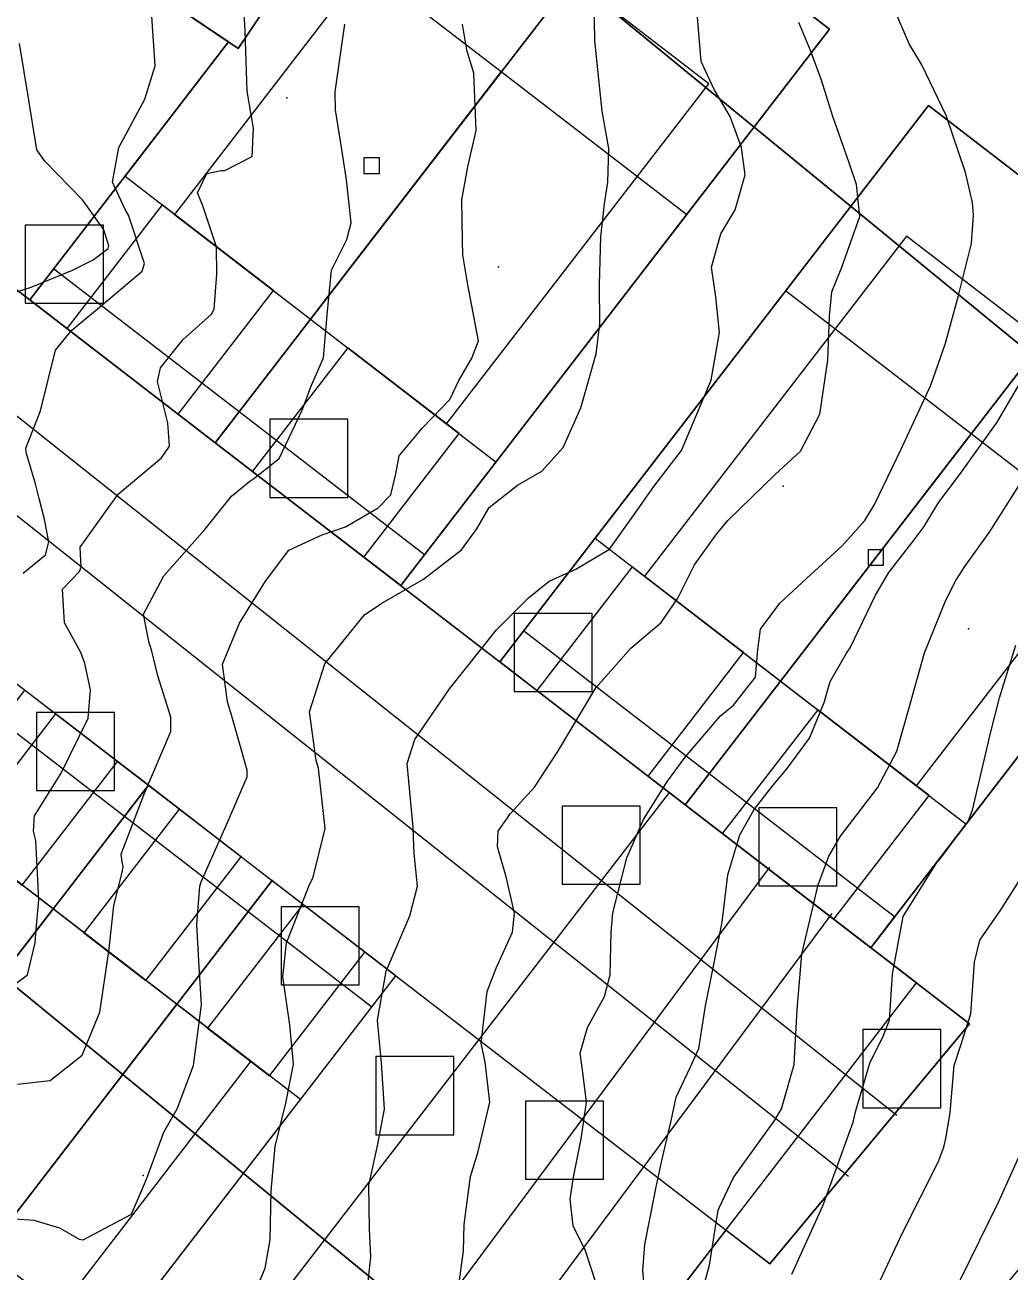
# Model space of a CAD drawing. Header units: feet. Extents: x 1313198 to 1317500, y 385000 to 389511.
# Drawn here: x 1316521.5 to 1316647.7, y 385939.7 to 386099.5 of the extents above; entities that cross this region are included whole.
import ezdxf

# ---------------------------------------------------------------- set-up
doc = ezdxf.new("R2010")
doc.units = ezdxf.units.FT
for name, color, linetype in [('A-BLDG-OTLN', 3, 'CONTINUOUS'), ('C-MISC', 7, 'CONTINUOUS'), ('C-PROP', 6, 'CONTINUOUS'), ('C-PVMT', 8, 'CONTINUOUS'), ('C-SWM', 92, 'CONTINUOUS'), ('C-TOPO-MAJR', 32, 'CONTINUOUS'), ('C-TOPO-SPOT', 7, 'CONTINUOUS'), ('C-UTIL', 4, 'CONTINUOUS'), ('L-PLNT-TREE', 90, 'CONTINUOUS')]:
    doc.layers.add(name, color=color, linetype=linetype)

msp = doc.modelspace()

# ---------------------------------------------------------------- linework, layer by layer
at = {"layer": 'A-BLDG-OTLN'}
for points in [[(1316534.36, 386080.11), (1316558.12, 386061.8), (1316582.54, 386093.48), (1316559.02, 386111.6), (1316548.87, 386096.47), (1316547.62, 386097.31), (1316534.36, 386080.11)], [(1316558.12, 386061.8), (1316581.89, 386043.48), (1316606.3, 386075.17), (1316582.54, 386093.48), (1316558.12, 386061.8)], [(1316594.56, 386033.73), (1316618.33, 386015.41), (1316642.74, 386047.09), (1316618.97, 386065.4), (1316594.56, 386033.73)], [(1316618.33, 386015.41), (1316642.09, 385997.1), (1316666.5, 386028.78), (1316642.74, 386047.09), (1316618.33, 386015.41)], [(1316484.88, 385966.74), (1316500.72, 385954.53), (1316525.14, 385986.22), (1316509.29, 385998.43), (1316484.88, 385966.74)], [(1316500.72, 385954.53), (1316516.57, 385942.32), (1316540.98, 385974.01), (1316525.14, 385986.22), (1316500.72, 385954.53)], [(1316516.57, 385942.32), (1316532.41, 385930.12), (1316556.82, 385961.81), (1316540.98, 385974.01), (1316516.57, 385942.32)]]:
    msp.add_lwpolyline(points, close=True, dxfattribs=at)
at = {"layer": 'C-MISC'}
for points in [[(1316794.46, 386115.1), (1316560, 386310.1), (1316539.26, 386268.12), (1316516.3, 386227.32), (1316491.17, 386187.81), (1316707.5, 386010.53), (1316794.46, 386115.1)], [(1316629.56, 385916.83), (1316707.5, 386010.53), (1316491.17, 386187.81), (1316465.86, 386152.24), (1316438.8, 386117.99), (1316401.74, 386073.43), (1316614.69, 385898.95), (1316629.56, 385916.83)], [(1316401.74, 386073.43), (1316308.7, 385961.57), (1316521.65, 385787.08), (1316592.19, 385871.9), (1316614.69, 385898.95), (1316401.74, 386073.43)]]:
    msp.add_lwpolyline(points, close=True, dxfattribs=at)
at = {"layer": 'C-PROP'}
for points in [[(1316465.86, 386152.24), (1316548.87, 386096.47), (1316562.25, 386116.4), (1316479.78, 386171.8), (1316465.86, 386152.24)], [(1316522.16, 386064.27), (1316545.92, 386045.96), (1316600.85, 386117.24), (1316577.08, 386135.55), (1316561.74, 386115.65), (1316548.87, 386096.47), (1316547.62, 386097.31), (1316522.16, 386064.27)], [(1316540.7, 386075.22), (1316575.55, 386048.37), (1316609.12, 386091.93), (1316574.27, 386118.79), (1316540.7, 386075.22)], [(1316545.92, 386045.96), (1316569.69, 386027.65), (1316624.61, 386098.93), (1316600.85, 386117.24), (1316545.92, 386045.96)], [(1316582.35, 386017.89), (1316606.12, 385999.57), (1316661.05, 386070.86), (1316637.29, 386089.17), (1316582.35, 386017.89)], [(1316564.94, 386080.47), (1316566.94, 386080.47), (1316566.94, 386082.47), (1316564.94, 386082.47), (1316564.94, 386080.47)], [(1316600.89, 386028.84), (1316635.75, 386001.98), (1316669.32, 386045.55), (1316634.46, 386072.41), (1316600.89, 386028.84)], [(1316606.12, 385999.57), (1316629.89, 385981.26), (1316684.81, 386052.55), (1316661.05, 386070.86), (1316606.12, 385999.57)], [(1316629.53, 386030.25), (1316631.53, 386030.25), (1316631.53, 386032.25), (1316629.53, 386032.25), (1316629.53, 386030.25)], [(1316450.38, 385974.39), (1316516.92, 385923.12), (1316550.49, 385966.68), (1316483.95, 386017.95), (1316450.38, 385974.39)], [(1316466.57, 385942.97), (1316482.41, 385930.77), (1316537.35, 386002.06), (1316521.5, 386014.27), (1316466.57, 385942.97)], [(1316482.41, 385930.77), (1316498.26, 385918.56), (1316553.19, 385989.85), (1316552.93, 385990.05), (1316537.35, 386002.06), (1316482.41, 385930.77)], [(1316498.26, 385918.56), (1316514.1, 385906.35), (1316569.03, 385977.65), (1316553.53, 385989.58), (1316553.19, 385989.85), (1316498.26, 385918.56)]]:
    msp.add_lwpolyline(points, close=True, dxfattribs=at)
at = {"layer": 'C-PVMT'}
for points in [[(1316418.52, 386093.61), (1316616.93, 385940.74), (1316642.53, 385971.52), (1316443.96, 386124.52), (1316438.8, 386117.99), (1316418.52, 386093.61)], [(1316526.91, 386060.61), (1316541.18, 386049.62), (1316553.37, 386065.46), (1316539.11, 386076.44), (1316526.91, 386060.61)], [(1316522.16, 386064.27), (1316545.92, 386045.96), (1316548.96, 386049.91), (1316525.2, 386068.22), (1316522.16, 386064.27)], [(1316550.68, 386042.3), (1316564.94, 386031.31), (1316577.14, 386047.14), (1316562.88, 386058.13), (1316550.68, 386042.3)], [(1316545.92, 386045.96), (1316569.69, 386027.65), (1316572.73, 386031.6), (1316548.96, 386049.91), (1316545.92, 386045.96)], [(1316587.1, 386014.23), (1316601.36, 386003.24), (1316613.57, 386019.07), (1316599.31, 386030.06), (1316587.1, 386014.23)], [(1316582.35, 386017.89), (1316606.12, 385999.57), (1316609.17, 386003.52), (1316585.39, 386021.84), (1316582.35, 386017.89)], [(1316518.45, 386010.31), (1316534.3, 385998.1), (1316537.35, 386002.06), (1316521.5, 386014.27), (1316518.45, 386010.31)], [(1316513.26, 385995.37), (1316521.18, 385989.27), (1316533.38, 386005.11), (1316525.97, 386010.82), (1316525.46, 386011.22), (1316513.26, 385995.37)], [(1316610.88, 385995.91), (1316625.13, 385984.92), (1316637.34, 386000.76), (1316623.08, 386011.75), (1316610.88, 385995.91)], [(1316606.12, 385999.57), (1316629.89, 385981.26), (1316632.93, 385985.21), (1316609.17, 386003.52), (1316606.12, 385999.57)], [(1316534.3, 385998.1), (1316550.14, 385985.89), (1316553.19, 385989.85), (1316552.93, 385990.05), (1316537.35, 386002.06), (1316534.3, 385998.1)], [(1316439.25, 385787.28), (1316469.75, 385763.78), (1316495.41, 385794.63), (1316635.73, 385976.75), (1316604.05, 386001.16), (1316439.25, 385787.28)], [(1316529.1, 385983.17), (1316537.02, 385977.06), (1316549.23, 385992.9), (1316545.62, 385995.68), (1316541.31, 385999.01), (1316529.1, 385983.17)], [(1316550.14, 385985.89), (1316565.98, 385973.69), (1316569.03, 385977.65), (1316553.53, 385989.58), (1316553.19, 385989.85), (1316550.14, 385985.89)], [(1316544.94, 385970.96), (1316552.87, 385964.85), (1316565.07, 385980.7), (1316557.15, 385986.8), (1316544.94, 385970.96)]]:
    msp.add_lwpolyline(points, close=True, dxfattribs=at)
at = {"layer": 'C-SWM'}
for points in [[(1316600.85, 386117.24), (1316624.61, 386098.93), (1316569.69, 386027.65), (1316545.92, 386045.96), (1316522.16, 386064.27), (1316547.62, 386097.31), (1316465.86, 386152.24)], [(1316443.96, 386124.52), (1316585.96, 386015.1), (1316582.35, 386017.89), (1316637.29, 386089.17), (1316684.81, 386052.55), (1316629.89, 385981.26), (1316626.26, 385984.06), (1316642.53, 385971.52), (1316616.93, 385940.74), (1316611.32, 385945.06), (1316495.41, 385794.63), (1316469.75, 385763.78), (1316439.25, 385787.28), (1316456.7, 385773.83), (1316397.14, 385696.53), (1316397.14, 385696.53), (1316426.37, 385672.52), (1316521.65, 385787.08), (1316592.19, 385871.9), (1316614.69, 385898.95), (1316629.56, 385916.83), (1316707.5, 386010.53), (1316794.46, 386115.1)]]:
    msp.add_lwpolyline(points, dxfattribs=at)
at = {"layer": 'C-TOPO-MAJR'}
for points in [[(1316519.38, 385975.94), (1316521.86, 385977.76), (1316522.85, 385981.9), (1316522.95, 385983.13), (1316523.33, 385987.4), (1316522.92, 385994.99), (1316522.62, 385996.2), (1316522.77, 385998.14), (1316526.2, 386003.6), (1316529.63, 386010.67), (1316529.95, 386014.31), (1316529.23, 386017.67), (1316528.7, 386019.08), (1316526.61, 386022.87), (1316526.34, 386027.2), (1316528.55, 386029.44), (1316528.73, 386030.01), (1316528.62, 386032.58), (1316533.5, 386039.35), (1316539.02, 386044.04), (1316540.06, 386045.5), (1316539.86, 386048.51), (1316538.54, 386053.79), (1316538.9, 386055.56), (1316541.76, 386059.16), (1316545.42, 386062.44), (1316545.76, 386063.09), (1316546.14, 386067.54), (1316546.07, 386071.06), (1316544.33, 386076.29), (1316543.66, 386077.98), (1316544.84, 386080.46), (1316546.66, 386080.82), (1316547.14, 386080.85), (1316550.63, 386082.62), (1316550.81, 386086.28), (1316550.02, 386090.99), (1316549.76, 386098.68), (1316549.32, 386106.55)], [(1316550.43, 385935.71), (1316552.33, 385940.2), (1316552.95, 385943.81), (1316553.06, 385950.12), (1316553.58, 385955.79), (1316554.97, 385961.32), (1316555.92, 385966.33), (1316555.48, 385971.38), (1316554.58, 385977.52), (1316555.05, 385981.9), (1316557.96, 385989.24), (1316558.46, 385990.28), (1316559.98, 385996.54), (1316559.13, 386004.26), (1316558.85, 386005.26), (1316558, 386011.49), (1316559.95, 386017.63), (1316565.04, 386023.89), (1316567.24, 386025.38), (1316572.6, 386028.46), (1316577.45, 386032.23), (1316579.42, 386034.94), (1316581.01, 386037.64), (1316584.61, 386040.53), (1316587.76, 386042.33), (1316590.47, 386045.34), (1316592.74, 386050.43), (1316594.7, 386057.35), (1316595.18, 386061.21), (1316595.14, 386066.24), (1316595.29, 386072.32), (1316595.78, 386076.57), (1316596.19, 386079.36), (1316596.31, 386083.66), (1316595.49, 386088.45), (1316594.55, 386097.45), (1316594.45, 386102.61)], [(1316521.31, 386029.24), (1316524.18, 386031.6), (1316524.62, 386033.25), (1316524, 386036.32), (1316523.36, 386038.82), (1316522.9, 386040.7), (1316521.68, 386044.72), (1316521.66, 386045.26), (1316523.53, 386050.04), (1316525.46, 386057.83), (1316527.56, 386060.36), (1316528.84, 386061.44), (1316530.8, 386063.09), (1316536.57, 386067.94), (1316536.84, 386068.93), (1316534.81, 386075.11), (1316534.39, 386075.85), (1316532.76, 386079.33), (1316533.55, 386083.77), (1316536.92, 386089.96), (1316538.21, 386094.23), (1316537.79, 386100.6)], [(1316565.34, 385936.86), (1316565.84, 385941.66), (1316565.66, 385945.23), (1316565.61, 385950.77), (1316566.76, 385956.08), (1316567.59, 385960.55), (1316567.23, 385966.52), (1316566.72, 385971.97), (1316567.82, 385978.27), (1316570.82, 385985.35), (1316571.81, 385989.13), (1316571.41, 385993.31), (1316571.35, 385994.25), (1316571.27, 385996.68), (1316570.51, 386004.84), (1316571.46, 386007.95), (1316575.92, 386014.41), (1316581.92, 386022), (1316586.03, 386026.08), (1316588.68, 386028.21), (1316592.09, 386029.74), (1316596.42, 386032.3), (1316599.47, 386036.64), (1316602.1, 386040.33), (1316605.63, 386044.97), (1316609.42, 386053.97), (1316610.49, 386060.06), (1316610.05, 386064.66), (1316609.5, 386068.44), (1316610.66, 386072.73), (1316612.52, 386075.79), (1316613.78, 386080.29), (1316613.31, 386083.8), (1316611.89, 386087.77), (1316609.81, 386091.21), (1316608.17, 386094.79), (1316607.68, 386100.5)], [(1316594.69, 385938.24), (1316593.32, 385942.43), (1316591.74, 385945.61), (1316591.39, 385949.04), (1316591.79, 385951.84), (1316592.77, 385956.75), (1316593.47, 385961.46), (1316592.96, 385965.59), (1316592.66, 385967.75), (1316593.61, 385971.05), (1316595.76, 385975.01), (1316596.48, 385977.78), (1316596.61, 385983.25), (1316596.85, 385985.71), (1316598.63, 385992.75), (1316600.75, 385997.68), (1316603.83, 386002.6), (1316606.1, 386005.66), (1316610.64, 386010.97), (1316612.3, 386012.34), (1316615.12, 386015.9), (1316615.42, 386019.47), (1316615.77, 386022.09), (1316618.25, 386025.38), (1316621.65, 386028.57), (1316626.22, 386032.75), (1316629.12, 386035.98), (1316630.35, 386038.03), (1316633.73, 386045.06), (1316637.59, 386053.35), (1316639.43, 386058.73), (1316641.11, 386064.83), (1316642.78, 386071.48), (1316643.02, 386075.1), (1316642.89, 386076.75), (1316642.02, 386080.58), (1316639.54, 386087.87), (1316636.41, 386094.39), (1316634.8, 386097.08), (1316633.1, 386101.02)], [(1316517.09, 385946.73), (1316522.67, 385946.34), (1316525.96, 385945.38), (1316528.49, 385943.91), (1316529.02, 385943.82), (1316535.18, 385947.12), (1316537.13, 385951.61), (1316539.34, 385957.63), (1316541.05, 385960.59), (1316543.15, 385966.16), (1316544.16, 385973.92), (1316543.87, 385978.81), (1316543.54, 385984.24), (1316543.94, 385989.12), (1316544.11, 385989.71), (1316547.5, 385997.3), (1316550.02, 386003.15), (1316549.99, 386003.99), (1316548.03, 386010.94), (1316547.49, 386012.77), (1316546.83, 386017.58), (1316549.03, 386022.84), (1316552.34, 386028.24), (1316555.33, 386032.17), (1316559.61, 386034.14), (1316562.6, 386035.17), (1316566.79, 386037.63), (1316568.39, 386039.3), (1316569.05, 386041.98), (1316569.47, 386044.28), (1316572.48, 386047.87), (1316575.96, 386051.51), (1316577.13, 386053.95), (1316578.77, 386056.8), (1316579.64, 386059.01), (1316578.27, 386066.2), (1316577.63, 386070.02), (1316577.58, 386071.87), (1316577.48, 386077.08), (1316578.29, 386081.32), (1316579.35, 386085.95), (1316579.04, 386093.29), (1316578.13, 386096.27), (1316577.57, 386099.59)], [(1316520.61, 385963.79), (1316524.79, 385964.22), (1316528.86, 385967.5), (1316531.14, 385973.01), (1316532.28, 385980.75), (1316532.94, 385986.63), (1316534.04, 385991.1), (1316534.13, 385991.68), (1316534.01, 385992.25), (1316533.86, 385993.25), (1316536.75, 386000.85), (1316540.24, 386008.95), (1316540.21, 386010.81), (1316538.55, 386016.09), (1316537.79, 386019.26), (1316537.41, 386020.51), (1316536.73, 386023.97), (1316539.35, 386028.89), (1316544.58, 386034.85), (1316547.99, 386039.12), (1316550.34, 386041.04), (1316550.87, 386041.37), (1316554.11, 386043.94), (1316557.06, 386050.11), (1316558.17, 386053.11), (1316559.77, 386056.83), (1316560.25, 386062.33), (1316560.81, 386068.07), (1316562.78, 386071.98), (1316563.31, 386074.11), (1316562.73, 386079.65), (1316562.12, 386083.51), (1316561.31, 386088.6), (1316561.28, 386090.93), (1316562.53, 386099.59)], [(1316577.04, 385937.37), (1316577.7, 385942.41), (1316577.78, 385945.77), (1316578.6, 385951.95), (1316579.59, 385955.15), (1316581.07, 385961.48), (1316580.48, 385966.59), (1316579.99, 385969.04), (1316580.76, 385975.65), (1316581.91, 385978.63), (1316583.99, 385983.26), (1316584.26, 385985.66), (1316583.18, 385990.33), (1316582.09, 385994.19), (1316582.16, 385996.18), (1316583.73, 385998.44), (1316586.81, 386001.83), (1316589.81, 386006.4), (1316594.66, 386014.55), (1316599.13, 386019.65), (1316603.04, 386022.93), (1316605.16, 386026.05), (1316607.28, 386030.32), (1316610.13, 386034.25), (1316611.58, 386036.01), (1316617.65, 386041.89), (1316620.87, 386044.86), (1316623.34, 386049.61), (1316624.37, 386056.53), (1316624.59, 386062.19), (1316624.9, 386065.28), (1316626.17, 386068.47), (1316628.49, 386074.95), (1316628.07, 386079.06), (1316627.1, 386081.8), (1316625, 386087.77), (1316623.57, 386092.4), (1316622.15, 386096.22), (1316620.68, 386099.8)], [(1316518.29, 386064.62), (1316522.35, 386065.88), (1316527.65, 386068.06), (1316530.29, 386069.4), (1316532.21, 386070.85), (1316532.3, 386071.18), (1316531.63, 386073.22), (1316531.49, 386073.47), (1316528.92, 386077.08), (1316524.09, 386082.05), (1316523.07, 386083.48), (1316522.04, 386089.84), (1316520.85, 386097.13)], [(1316601, 385936.61), (1316600.67, 385939.89), (1316600.96, 385943.24), (1316602.28, 385949.95), (1316602.35, 385950.4), (1316603.11, 385954), (1316604.32, 385959.07), (1316604.95, 385962.09), (1316606.78, 385965.98), (1316607.84, 385968.36), (1316608.69, 385973.82), (1316609.6, 385978.27), (1316610.83, 385984.52), (1316611.56, 385990.6), (1316613.12, 385995.72), (1316614.95, 385998.96), (1316617.39, 386002.08), (1316619.19, 386004.2), (1316622.02, 386008.11), (1316623.93, 386012.67), (1316624.68, 386015.35), (1316626.79, 386018.98), (1316627.25, 386019.67), (1316630.48, 386026.44), (1316632.18, 386029.33), (1316635.43, 386033.51), (1316636.73, 386035.23), (1316637.15, 386035.96), (1316638.61, 386038.36), (1316641.25, 386041.85), (1316646.05, 386048.59), (1316649.86, 386055.1)], [(1316607.6, 385934.69), (1316609.21, 385940.56), (1316610.35, 385947.61), (1316610.44, 385947.93), (1316612.31, 385951.83), (1316617.57, 385959.16), (1316618.46, 385960.62), (1316620.05, 385966.29), (1316620.43, 385973.32), (1316621.04, 385980.42), (1316623.13, 385989.29), (1316624.5, 385992.99), (1316626.02, 385995.53), (1316630.75, 386001.74), (1316633.22, 386006.43), (1316634.74, 386011.85), (1316636.78, 386019.02), (1316639.5, 386025.78), (1316640.77, 386028.3), (1316641.93, 386030.1), (1316644.97, 386034.32), (1316645.39, 386034.98), (1316648.85, 386040.43)], [(1316619.75, 385939.44), (1316623.75, 385948.17), (1316627.62, 385958.9), (1316627.93, 385960.21), (1316629.74, 385966.45), (1316631.48, 385969.9), (1316632.29, 385971.98), (1316632.65, 385977.87), (1316634.03, 385985.27), (1316638.34, 385992.17), (1316638.81, 385992.69), (1316642.36, 385997.45), (1316642.91, 385998.89), (1316645.23, 386008.75), (1316646.36, 386013.28), (1316648.47, 386020)], [(1316629, 385934.11), (1316633.91, 385944.62), (1316638.51, 385953.76), (1316639.22, 385955.71), (1316639.51, 385956.82), (1316640.06, 385960.08), (1316640.58, 385966.16), (1316641.36, 385968.66), (1316642.7, 385972.8), (1316643.18, 385979.4), (1316643.85, 385982.21), (1316646.53, 385986.09), (1316650.76, 385992.77)], [(1316640.15, 385936.22), (1316644.99, 385946.14), (1316646.23, 385948.65), (1316648.91, 385954.65)]]:
    msp.add_lwpolyline(points, dxfattribs=at)
at = {"layer": 'C-TOPO-SPOT'}
for p in [(1316555.09, 386090.13, 113), (1316582.21, 386068.48, 117), (1316618.65, 386040.41, 123), (1316642.41, 386022.1, 129), (1316536.7, 385952.06, 117)]:
    msp.add_point(p, dxfattribs=at)
at = {"layer": 'C-UTIL'}
for points in [[(1316436.48, 386116.2), (1316633.23, 385959.82)], [(1316430.26, 386108.38), (1316627.01, 385951.99)], [(1316455.46, 385774.41), (1316616.93, 385991.58)], [(1316463.49, 385768.44), (1316624.95, 385985.62)]]:
    msp.add_lwpolyline(points, dxfattribs=at)
at = {"layer": 'L-PLNT-TREE'}
for points in [[(1316521.59, 386063.85), (1316531.59, 386063.85), (1316531.59, 386073.85), (1316521.59, 386073.85), (1316521.59, 386063.85)], [(1316552.9, 386038.96), (1316562.9, 386038.96), (1316562.9, 386048.96), (1316552.9, 386048.96), (1316552.9, 386038.96)], [(1316584.21, 386014.07), (1316594.21, 386014.07), (1316594.21, 386024.07), (1316584.21, 386024.07), (1316584.21, 386014.07)], [(1316523.03, 386001.39), (1316533.03, 386001.39), (1316533.03, 386011.39), (1316523.03, 386011.39), (1316523.03, 386001.39)], [(1316590.34, 385989.4), (1316600.34, 385989.4), (1316600.34, 385999.4), (1316590.34, 385999.4), (1316590.34, 385989.4)], [(1316615.53, 385989.18), (1316625.53, 385989.18), (1316625.53, 385999.18), (1316615.53, 385999.18), (1316615.53, 385989.18)], [(1316554.35, 385976.5), (1316564.35, 385976.5), (1316564.35, 385986.5), (1316554.35, 385986.5), (1316554.35, 385976.5)], [(1316628.86, 385960.76), (1316638.86, 385960.76), (1316638.86, 385970.76), (1316628.86, 385970.76), (1316628.86, 385960.76)], [(1316566.48, 385957.3), (1316576.48, 385957.3), (1316576.48, 385967.3), (1316566.48, 385967.3), (1316566.48, 385957.3)], [(1316585.66, 385951.61), (1316595.66, 385951.61), (1316595.66, 385961.61), (1316585.66, 385961.61), (1316585.66, 385951.61)]]:
    msp.add_lwpolyline(points, close=True, dxfattribs=at)

doc.saveas('drawing.dxf')
